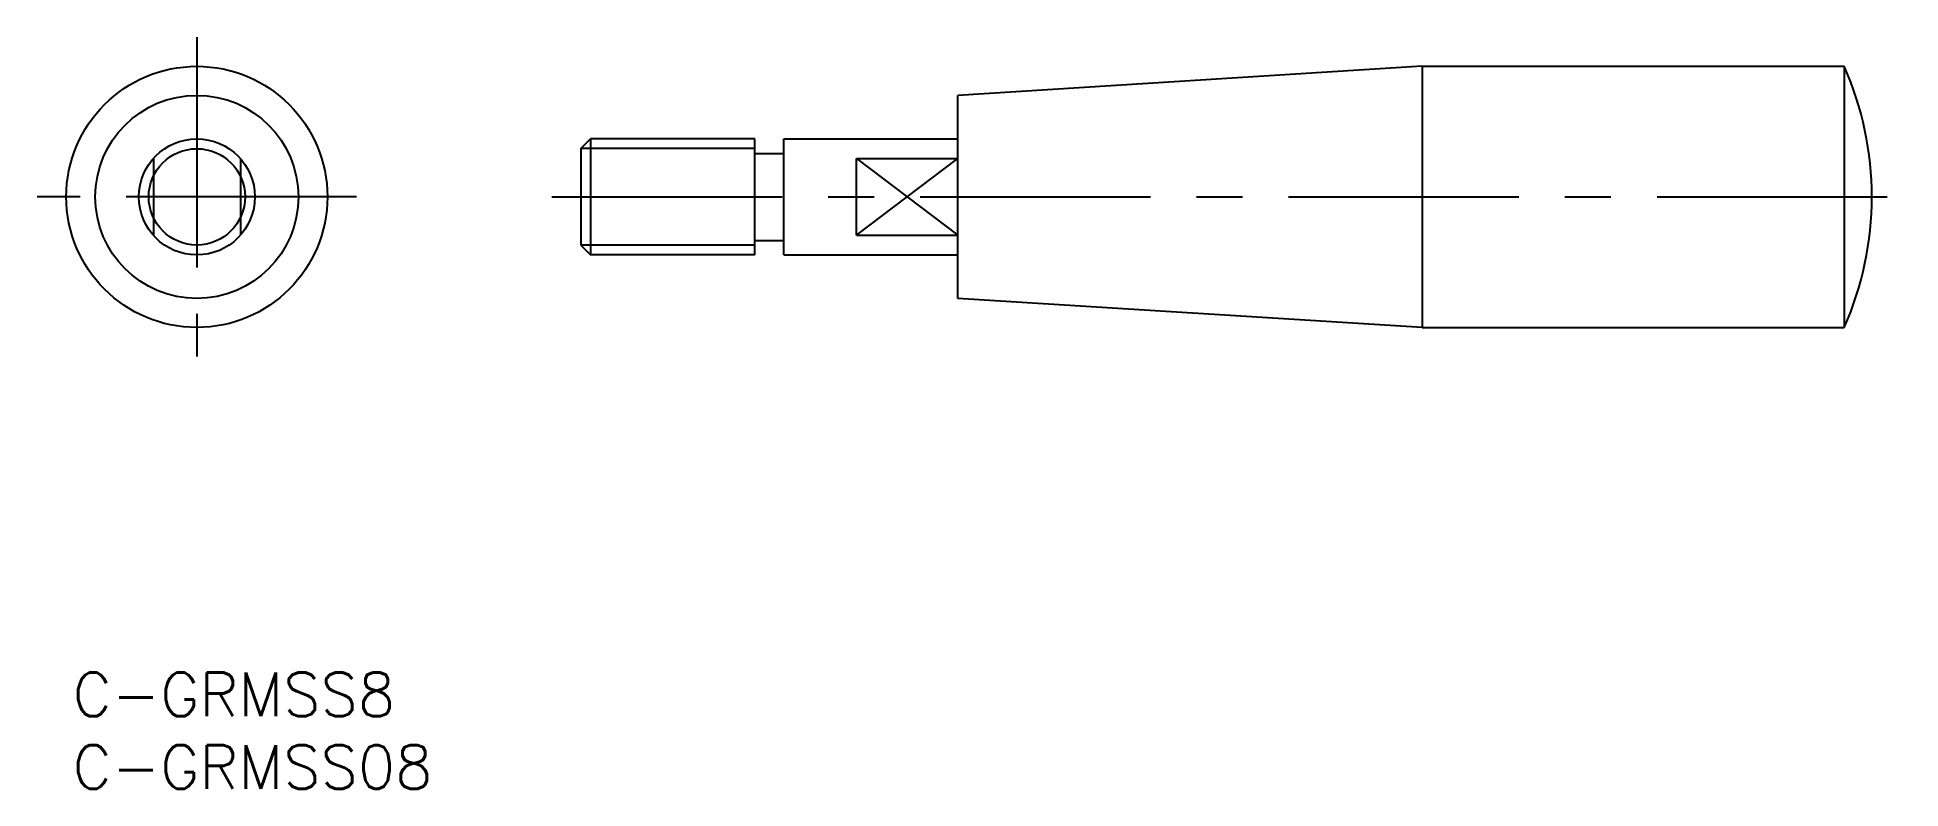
# Model space of a CAD drawing. Extents: x -2 to 126, y -8 to 44.
import ezdxf

# ---------------------------------------------------------------- set-up
doc = ezdxf.new("R2010")
doc.units = 0
doc.header["$LTSCALE"] = 0.5
doc.linetypes.add('CENTER', pattern=[50.8, 31.75, -6.35, 6.35, -6.35])
doc.linetypes.add('DASHED', pattern=[19.05, 12.7, -6.35])
doc.layers.get('0').update_dxf_attribs({"linetype": 'CONTINUOUS'})
doc.layers.add('CENTER', color=1, linetype='CENTER')
doc.styles.get("Standard").update_dxf_attribs({"font": 'txt.shx', "height": 3, "bigfont": 'bigfont.shx'})

# ---------------------------------------------------------------- blocks, each defined once
blk = doc.blocks.new('*U15')
at = {"color": 7, "linetype": 'CONTINUOUS'}
blk.add_text('C-GRMSS8', height=3, dxfattribs=at).set_placement((0, -3))
blk = doc.blocks.new('*U16')
at = {"color": 7, "linetype": 'CONTINUOUS'}
blk.add_text('C-GRMSS08', height=3, dxfattribs=at).set_placement((0, -8))

msp = doc.modelspace()

# ---------------------------------------------------------------- linework, layer by layer
at = {"color": 7, "linetype": 'CONTINUOUS'}
for p, q in [((93.04, 41.79), (61.04, 39.79)), ((93.04, 41.79), (122.14, 41.79)), ((93.04, 41.79), (93.04, 23.79)), ((122.14, 41.79), (122.14, 23.79)), ((61.04, 25.79), (61.04, 39.79)), ((35.04, 36.12), (35.72, 36.79)), ((35.04, 36.12), (35.04, 29.47)), ((35.72, 36.79), (35.72, 28.79)), ((47.04, 36.79), (35.72, 36.79)), ((47.04, 28.79), (47.04, 36.79)), ((49.04, 28.79), (49.04, 36.79)), ((49.04, 36.79), (61.04, 36.79)), ((47.04, 35.79), (49.04, 35.79)), ((54.04, 35.44), (61.04, 35.44)), ((54.04, 30.15), (54.04, 35.44)), ((47.04, 29.79), (49.04, 29.79)), ((54.04, 30.15), (61.04, 30.15)), ((35.04, 29.47), (35.72, 28.79)), ((47.04, 28.79), (35.72, 28.79)), ((49.04, 28.79), (61.04, 28.79)), ((93.04, 23.79), (61.04, 25.79)), ((93.04, 23.79), (122.14, 23.79))]:
    msp.add_line(p, q, dxfattribs=at)
at = {"color": 3, "linetype": 'CONTINUOUS'}
for p, q in [((47.04, 36.12), (35.04, 36.12)), ((54.04, 35.44), (61.04, 30.15)), ((54.04, 30.15), (61.04, 35.44)), ((47.04, 29.47), (35.04, 29.47))]:
    msp.add_line(p, q, dxfattribs=at)
at = {"color": 3, "linetype": 'DASHED'}
for p, q in [((5.57, 35.44), (5.57, 30.15)), ((11.57, 35.44), (11.57, 30.15))]:
    msp.add_line(p, q, dxfattribs=at)
at = {"color": 7, "linetype": 'CONTINUOUS'}
for radius in [9, 7, 4]:
    msp.add_circle((8.57, 32.79), radius, dxfattribs=at)
at = {"color": 3, "linetype": 'CONTINUOUS'}
msp.add_circle((8.57, 32.79), 3.32, dxfattribs=at)
at = {"color": 7, "linetype": 'CONTINUOUS'}
msp.add_arc((101.78, 32.79), 22.27, 336.1585, 23.8415, dxfattribs=at)
at = {"layer": 'CENTER', "color": 1, "linetype": 'CENTER'}
for p, q in [((8.57, 43.79), (8.57, 21.79)), ((19.57, 32.79), (-2.43, 32.79)), ((33.04, 32.79), (126.04, 32.79))]:
    msp.add_line(p, q, dxfattribs=at)

# ---------------------------------------------------------------- block references
at = {"color": 7, "linetype": 'CONTINUOUS'}
for name in ['*U15', '*U16']:
    msp.add_blockref(name, (0, 0), dxfattribs=at)

doc.saveas('drawing.dxf')
